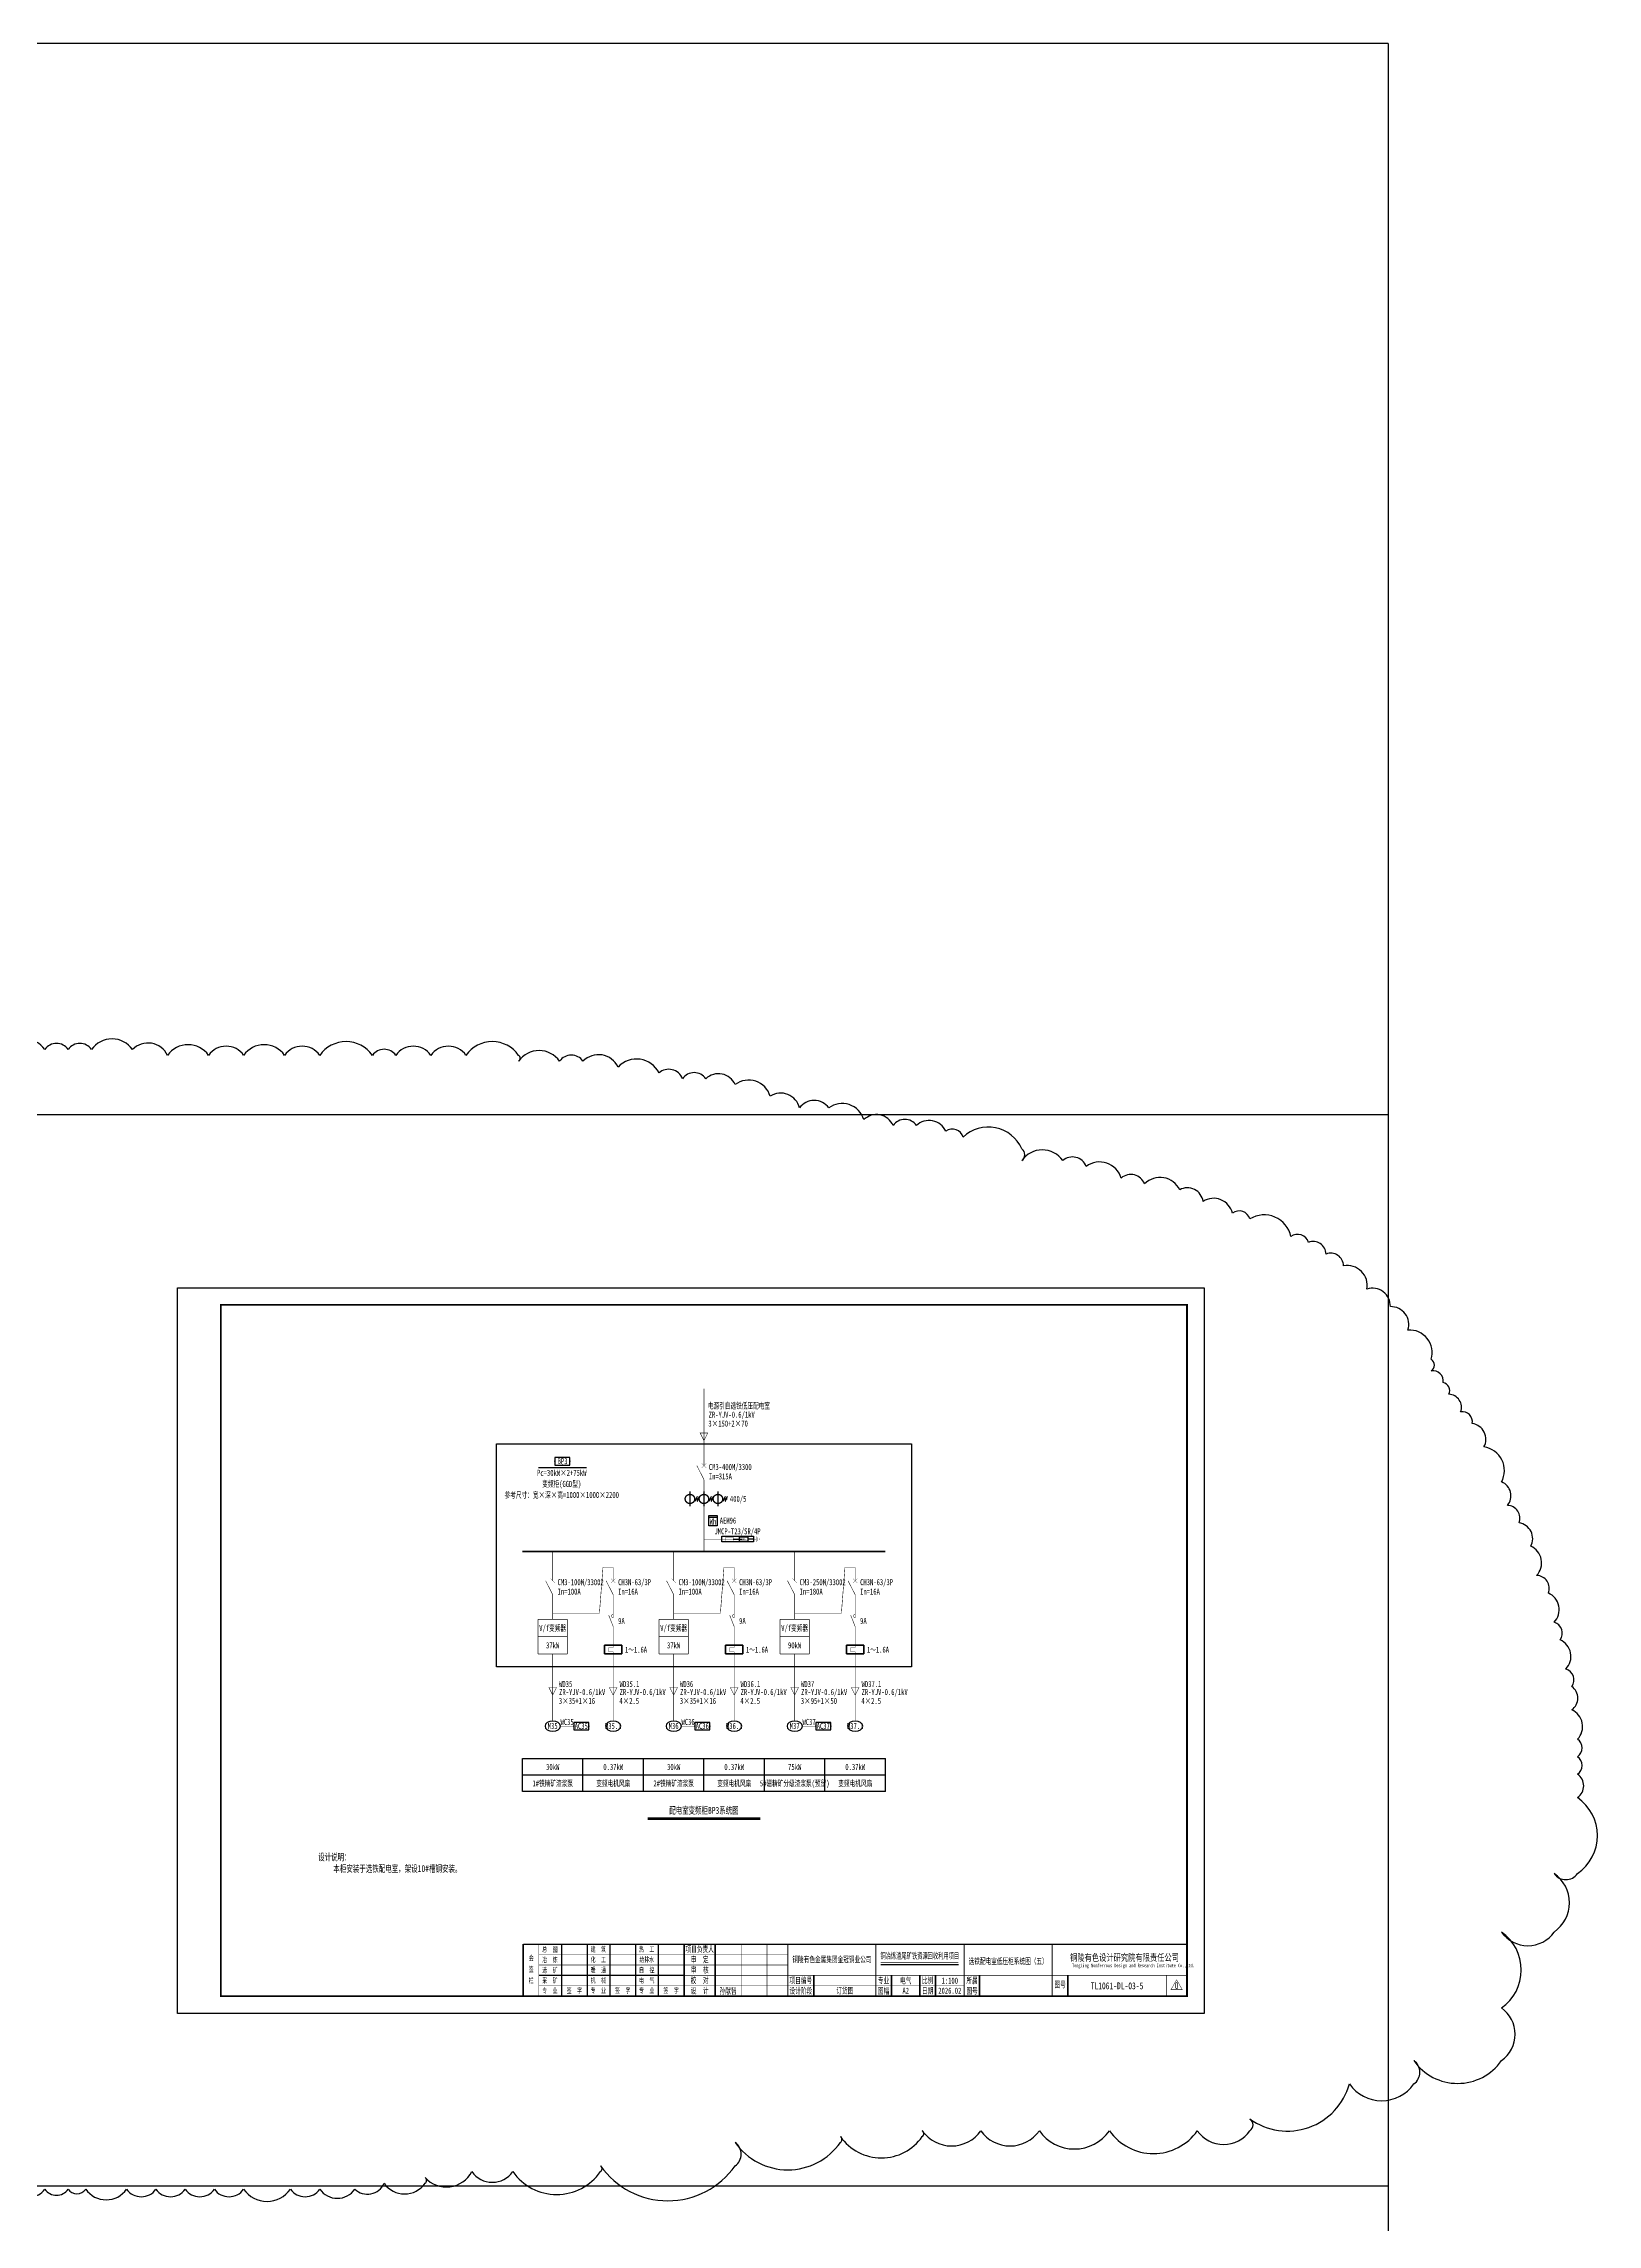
# Model space of a CAD drawing. Header units: millimetres. Extents: x 401220 to 2750366, y -101310 to 943175.
# Drawn here: x 852670 to 942566, y 687810 to 814022 of the extents above; entities that cross this region are included whole.
import ezdxf
from ezdxf.enums import TextEntityAlignment as Align

# ---------------------------------------------------------------- set-up
doc = ezdxf.new("R2010")
doc.units = ezdxf.units.MM
doc.linetypes.add('常规', pattern=[20, 10, 0, 10])
for name, color, linetype in [('BXT', 7, 'Continuous'), ('MX', 3, 'Continuous'), ('TEXT', 4, 'Continuous'), ('动力平面导线层', 3, '常规'), ('图框', 7, 'Continuous'), ('文字', 7, 'Continuous'), ('标注-照明', 7, 'Continuous'), ('照明平面导线层', 3, 'Continuous'), ('照明平面设备层', 1, 'Continuous'), ('电辅助1', 7, 'Continuous')]:
    doc.layers.add(name, color=color, linetype=linetype)
for name, color, linetype, lineweight in [('CAXA0层', 7, 'Continuous', 25), ('ELEMENT', 3, 'Continuous', 30), ('SW', 8, 'Continuous', 20)]:
    doc.layers.add(name, color=color, linetype=linetype, lineweight=lineweight)
doc.styles.add('HZ', font='simsun.ttf', dxfattribs={"width": 0.75})
doc.styles.get("Standard").update_dxf_attribs({"font": 'arial.ttf', "bigfont": 'hzdx.shx'})
doc.styles.add('标准', font='NSimSun.ttf', dxfattribs={"width": 0.667})

# ---------------------------------------------------------------- blocks, each defined once
blk = doc.blocks.new('1107AA')
at = {"color": 3, "linetype": 'Continuous'}
for points, const_width in [([(0, -7.5), (-3.8, 0)], 0.3), ([(1.2, 1.2), (-1.2, -1.2)], 0.1), ([(-1.2, 1.2), (1.2, -1.2)], 0.1)]:
    blk.add_lwpolyline(points, dxfattribs=dict(at, const_width=const_width))
blk = doc.blocks.new('0208D')
at = {"color": 3, "linetype": 'Continuous', "const_width": 0.3}
blk.add_lwpolyline([(0, -7.5), (0, 0)], dxfattribs=at)
blk.add_lwpolyline([(0, -7.5), (2.5, -2.5), (-2.5, -2.5)], close=True, dxfattribs=at)
blk = doc.blocks.new('JJH')
at = {"color": 3, "linetype": '常规', "lineweight": 35}
for p, q in [((-500, -500), (-500, 0)), ((500, 0), (-500, 0)), ((500, -500), (500, 0)), ((-500, -500), (500, -500))]:
    blk.add_line(p, q, dxfattribs=at)
at = {"color": 3, "linetype": '常规', "lineweight": 35, "const_width": 30}
blk.add_lwpolyline([(0, 100), (0, -125), (-250, -125), (-250, -375), (0, -375), (0, -600)], dxfattribs=at)
blk = doc.blocks.new('GGF')
at = {"layer": '照明平面导线层', "color": 3, "linetype": '常规', "lineweight": 25, "ltscale": 2, "const_width": 30}
for points in [[(0, 0), (0, -365)], [(0, -1065), (-261, -402)], [(0, -365), (0, -544)], [(0, -1065), (0, -1429)]]:
    blk.add_lwpolyline(points, dxfattribs=at)
blk.add_lwpolyline([(0, -544, -1.1220072), (0, -365, -1.343832)], format="xyb", dxfattribs=at)
blk = doc.blocks.new('PLA1')
at = {"color": 0, "linetype": 'ByBlock', "lineweight": -2}
for p, q in [((-500, 500), (-500, 0)), ((500, 500), (-500, 500)), ((-500, 0), (500, 0)), ((500, 0), (500, 500))]:
    blk.add_line(p, q, dxfattribs=at)
for p in [(-500, 250), (0, 500), (0, 0), (500, 250)]:
    blk.add_point(p, dxfattribs=at)
blk = doc.blocks.new('KK')
at = {"layer": 'MX', "color": 3, "linetype": '常规', "lineweight": 25}
for p, q in [((-498, -143), (-378, 128)), ((-384, -143), (-264, 128)), ((313, -143), (432, 128)), ((426, -143), (546, 128)), ((1123, -143), (1243, 128)), ((1236, -143), (1356, 128)), ((-540, -8), (-270, -8)), ((270, -8), (540, -8)), ((1080, -8), (1351, -8))]:
    blk.add_line(p, q, dxfattribs=at)
for centre in [(-810, -8), (0, -8), (810, -8)]:
    blk.add_circle(centre, 270, dxfattribs=at)
at = {"layer": '动力平面导线层', "lineweight": -3, "ltscale": 100}
for p, q in [((-810, 417), (-810, -417)), ((0, 417), (0, -417)), ((810, 417), (810, -417))]:
    blk.add_line(p, q, dxfattribs=at)
blk = doc.blocks.new('$element$00000532')
for points in [[(0, 0), (0, -0.28)], [(-0.1, -0.28), (0.1, -0.28), (0.1, -0.72), (-0.1, -0.72), (-0.1, -0.28)], [(0, -1), (0, -0.57)]]:
    blk.add_lwpolyline(points)
for points in [[(-0.03, -0.55), (0.03, -0.55), (0, -0.35), (0.03, -0.55)], [(0.03, -0.55), (0, -0.35), (-0.03, -0.55), (0.03, -0.55)], [(0, -0.37), (-0.03, -0.57), (0.03, -0.57), (0, -0.37)]]:
    blk.add_solid(points)
blk.add_attdef('S', (0, 0), '', height=0.00000667)
blk = doc.blocks.new('HFH')
at = {"color": 3, "linetype": 'Continuous', "const_width": 17.3}
for points in [[(-2085, -50), (-2085, 50)], [(-1999, -105), (-1999, 105)], [(-1917, -158), (-1917, 158)], [(-1653, 0), (-1917, 0)]]:
    blk.add_lwpolyline(points, dxfattribs=at)
at = {"color": 3}
blk.add_lwpolyline([(-1757, 162), (75, 162), (75, -164), (-1757, -164)], close=True, dxfattribs=at)
at = {"color": 3, "const_width": 13.3}
for points in [[(-717, 0), (-52, 0)], [(-621, 90), (-139, 90)], [(-621, -90), (-621, 90)], [(-139, -90), (-139, 90)], [(-621, -90), (-139, -90)]]:
    blk.add_lwpolyline(points, dxfattribs=at)
at = {"layer": 'ELEMENT', "linetype": 'ByBlock', "xscale": -1200, "yscale": 1200, "zscale": 1200, "rotation": 90}
blk.add_blockref('$element$00000532', (-1791, 0), dxfattribs=at)
blk = doc.blocks.new('3')
at = {"layer": 'TEXT', "color": 7, "lineweight": 25, "style": 'HZ', "width": 0.75}
for s, height, p in [('铜陵有色设计研究院有限责任公司', 400, (221501, 249018)), ('Tongling Nonferrous Design and Research Institute Co.,Ltd.', 200, (221613, 248659))]:
    blk.add_text(s, height=height, dxfattribs=at).set_placement(p)
blk = doc.blocks.new('铜陵有色图签02')
at = {"layer": '图框', "linetype": 'Continuous', "lineweight": 50}
for p, q in [((-38401, 3003), (-38401, 1)), ((-29100, 3001), (-29100, 0))]:
    blk.add_line(p, q, dxfattribs=at)
at = {"layer": '图框', "color": 7, "linetype": 'Continuous', "lineweight": 25}
for p, q in [((-36201, 3010), (-36201, 9)), ((-34701, 3010), (-34701, 9)), ((-33401, 3017), (-33401, 16)), ((-31901, 3017), (-31901, 16)), ((-30601, 3017), (-30601, 16)), ((-29100, 1201), (-37501, 1201))]:
    blk.add_line(p, q, dxfattribs=at)
at = {"layer": '图框', "color": 7, "linetype": 'Continuous', "lineweight": 35}
for p, q in [((-27300, 3001), (-27300, 1)), ((-21600, 1197), (-21600, -3)), ((-17100, 1200), (-17100, 0)), ((-15450, 0), (-15450, 1200)), ((-14550, 1200), (-14550, 0)), ((-12000, 1201), (-12000, 1)), ((-6900, 1202), (-6900, 2))]:
    blk.add_line(p, q, dxfattribs=at)
at = {"layer": '图框', "lineweight": 25}
blk.add_line((-17723, 1830), (-13223, 1830), dxfattribs=at)
at = {"layer": '图框', "lineweight": 70, "const_width": 70}
blk.add_lwpolyline([(-17980, 3001), (0, 3001), (-38401, 3001)], dxfattribs=at)
at = {"layer": '图框', "color": 7, "linetype": 'Continuous', "lineweight": 25, "const_width": 25}
for points in [[(-37501, 3000), (-37501, 0)], [(-25800, 3001), (-25800, 1)], [(-24300, 3001), (-24300, 1)], [(-23100, 2401), (-37501, 2401)], [(-23100, 1801), (-37501, 1801)], [(-12900, 600), (-18000, 600), (-37501, 600)], [(-23100, 1201), (-29100, 1201)], [(-602, 943), (-932, 371), (-272, 371), (-602, 943)]]:
    blk.add_lwpolyline(points, dxfattribs=at)
at = {"layer": '图框', "linetype": 'Continuous', "lineweight": 50, "const_width": 50}
for points in [[(-23100, 3001), (-23100, 1)], [(-18000, 3000), (-18000, 0)]]:
    blk.add_lwpolyline(points, dxfattribs=at)
at = {"layer": '图框', "lineweight": 50, "const_width": 50}
for points in [[(-12900, 3001), (-12900, 1)], [(-7800, 3001), (-7800, 1)], [(0, 3000), (0, 0)], [(-23100, 1200), (0, 1200)]]:
    blk.add_lwpolyline(points, dxfattribs=at)
at = {"layer": '图框', "lineweight": 25, "const_width": 35}
blk.add_lwpolyline([(-17723, 1930), (-13223, 1930)], dxfattribs=at)
at = {"layer": '图框', "linetype": 'Continuous', "lineweight": 70, "const_width": 70}
blk.add_lwpolyline([(-38401, 1), (0, 0)], dxfattribs=at)
at = {"layer": '图框', "color": 7, "linetype": 'Continuous', "lineweight": 35, "const_width": 25}
blk.add_lwpolyline([(-1200, 1201), (-1200, 0)], dxfattribs=at)
at = {"layer": '图框', "lineweight": 25}
blk.add_blockref('3', (-228268, -246986), dxfattribs=at)
at = {"layer": 'TEXT', "color": 7, "lineweight": 25, "style": '标准', "width": 0.667}
for s, height, p in [('总  图', 300, (-36862, 2555)), ('建  筑', 300, (-34062, 2562)), ('热  工', 300, (-31262, 2562)), ('项目负责人', 350, (-28197, 2541)), ('签', 300, (-37942, 1404)), ('会', 300, (-37942, 2054)), ('冶  炼', 300, (-36862, 1955)), ('选  矿', 300, (-36862, 1355)), ('化  工', 300, (-34062, 1962)), ('暖  通', 300, (-34062, 1362)), ('给排水', 300, (-31262, 1962)), ('自  控', 300, (-31262, 1362)), ('审  定', 350, (-28197, 1941)), ('审  核', 350, (-28197, 1341)), ('栏', 300, (-37942, 754)), ('采  矿', 300, (-36862, 754)), ('专  业', 300, (-36862, 170)), ('签  字', 300, (-35449, 170)), ('机  械', 300, (-34062, 761)), ('专  业', 300, (-34062, 177)), ('签  字', 300, (-32649, 177)), ('专  业', 300, (-31262, 177)), ('电  气', 300, (-31262, 761)), ('签  字', 300, (-29849, 177)), ('校  对', 350, (-28197, 741)), ('设  计', 350, (-28197, 139)), ('项目编号', 350, (-22343, 730)), ('设计阶段', 350, (-22343, 130)), ('专业', 350, (-17559, 730)), ('图幅', 350, (-17559, 130)), ('比例', 350, (-15009, 730)), ('日期', 350, (-15009, 130)), ('所属', 350, (-12438, 730)), ('图号', 350, (-12438, 130)), ('图号', 350, (-7339, 495))]:
    blk.add_text(s, height=height, dxfattribs=at).set_placement(p, align=Align.CENTER)

msp = doc.modelspace()

# ---------------------------------------------------------------- linework, layer by layer
at = {"color": 3}
for p, q in [((930455.53865, 814021.73148), (401219.70842, 814021.73148)), ((930455.53865, 814021.73148), (930455.53865, 566021.73148)), ((930455.53865, 752021.73148), (401219.70842, 752021.73148)), ((930455.53865, 690021.73148), (401219.70842, 690021.73148))]:
    msp.add_line(p, q, dxfattribs=at)
at = {"color": 1}
msp.add_lwpolyline([(851041.54739, 689847.42054, 0.52056705), (852734.04867, 689847.42054, 0.52056705), (854088.05251, 689847.42054, 0.52056705), (855103.54951, 689847.42054, 0.52056705), (857473.05035, 689847.42054, 0.52056705), (859165.55162, 689847.42054, 0.52056705), (860858.05289, 689847.42054, 0.52056705), (862550.55417, 689847.42054, 0.52056705), (864243.05544, 689847.42054, 0.52056705), (866951.05371, 689847.42054, 0.52056705), (868643.55498, 689847.42054, 0.52056705), (870674.55369, 689847.42054, 0.52056705), (872367.05496, 690185.67152, 0.52056705), (874736.5558, 690185.67152, 0.52056705), (874736.5558, 690523.92048, 0.52056705), (877444.55878, 690862.16945, 0.52056705), (879814.05962, 690862.16945, 0.52056705), (884891.55873, 690862.16945, 0.52056705), (884891.55873, 691200.42043, 0.52056705), (892677.06082, 691200.42043, 0.52056705), (892677.06082, 692553.42032, 0.52056705), (898770.06164, 692553.42032, 0.52056705), (898770.06164, 692891.66929, 0.52056705), (903509.06332, 692891.66929, 0.52056705), (903509.06332, 693229.92027, 0.52056705), (906894.06587, 693229.92027, 0.52056705), (910279.06841, 693229.92027, 0.52056705), (914341.06582, 693229.92027, 0.52056705), (919418.56964, 693229.92027, 0.52056705), (922465.07004, 693229.92027, 0.52056705), (922465.07004, 693906.4182, 0.52056705), (928219.57343, 695935.91804, 0.52056705), (931943.07341, 695935.91804, 0.52056705), (931943.07341, 697288.91794, 0.52056705), (937020.57252, 697288.91794, 0.52056705), (937020.57252, 700333.16669, 0.52056705), (937020.57252, 704730.41533, 0.52056705), (940067.07292, 704730.41533, 0.52056705), (940067.07292, 708112.91305, 0.52056705), (941421.07677, 708112.91305, 0.52056705), (941421.07677, 712510.1617, 0.52056705), (941421.07677, 713863.16159, 0.52056705), (941421.07677, 714877.9105, 0.52056705), (941421.07677, 715892.65942, 0.52056705), (941082.57463, 717583.91029, 0.52056705), (941082.57463, 718936.90817, 0.52056705), (940744.0772, 719951.6591, 0.52056705), (940405.57506, 721642.90796, 0.52056705), (940067.07292, 722657.65687, 0.52056705), (939728.5755, 724348.90573, 0.52056705), (939051.57593, 725363.65665, 0.52056705), (938713.07379, 727054.90551, 0.52056705), (938036.07422, 728407.90541, 0.52056705), (937359.07466, 729422.65432, 0.52056705), (937020.57252, 730775.65421, 0.52056705), (936005.07552, 732805.15405, 0.52056705), (935328.07596, 734158.15193, 0.52056705), (934651.07168, 734834.65188, 0.52056705), (933974.07211, 735849.4028, 0.52056705), (933635.57468, 736525.90275, 0.52056705), (932958.57511, 737202.40069, 0.52056705), (932958.57511, 737878.90063, 0.52056705), (931604.57127, 739570.1515, 0.52056705), (930589.07427, 740923.14939, 0.52056705), (929235.07043, 741937.90031, 0.52056705), (927881.07129, 743290.89819, 0.52056705), (926865.56959, 743967.39814, 0.52056705), (925850.07259, 744643.89808, 0.52056705), (924834.57089, 744982.14906, 0.52056705), (922465.07004, 745996.89798, 0.52056705), (921449.56834, 746335.14694, 0.52056705), (919757.06706, 747011.64689, 0.52056705), (918403.06793, 747688.14684, 0.52056705), (916372.06923, 748026.39782, 0.52056705), (915018.07009, 748364.64678, 0.52056705), (912987.06668, 749041.14673, 0.52056705), (911633.06755, 749379.3957, 0.52056705), (909263.56671, 749379.3957, 0.52056705), (909263.56671, 750055.89564, 0.52056705), (905878.56416, 750732.39559, 0.52056705), (904863.06716, 751070.64657, 0.52056705), (903170.56589, 751408.89554, 0.52056705), (901816.56204, 751408.89554, 0.52056705), (900124.06548, 751747.14651, 0.52056705), (898093.06207, 752423.64445, 0.52056705), (896400.56079, 752423.64445, 0.52056705), (894708.06423, 753100.1444, 0.52056705), (892677.06082, 753776.64434, 0.52056705), (890984.55955, 754114.89532, 0.52056705), (889630.56041, 754114.89532, 0.52056705), (888276.56128, 754453.14429, 0.52056705), (885907.06044, 754791.39527, 0.52056705), (883876.05702, 755129.64423, 0.52056705), (882522.05789, 755129.64423, 0.52056705), (880152.55705, 755129.64423, 0.52056705), (880152.55705, 755467.8932, 0.52056705), (877106.05664, 755467.8932, 0.52056705), (875075.05794, 755467.8932, 0.52056705), (873044.05453, 755467.8932, 0.52056705), (871690.05539, 755467.8932, 0.52056705), (868643.55498, 755467.8932, 0.52056705), (866612.55628, 755467.8932, 0.52056705), (864243.05544, 755467.8932, 0.52056705), (862212.05203, 755467.8932, 0.52056705), (859842.55119, 755467.8932, 0.52056705), (857811.55249, 755806.14418, 0.52056705), (855442.05165, 755806.14418, 0.52056705), (854088.05251, 755806.14418, 0.52056705), (852734.04867, 755806.14418, 0.52056705), (850364.54782, 755806.14418, 0.52056705)], format="xyb", dxfattribs=at)
at = {"color": 3, "const_width": 13.30256}
msp.add_lwpolyline([(892028.70027, 727468.65949), (890874.19524, 727468.65949)], dxfattribs=at)
at = {"color": 3, "linetype": 'ByBlock', "lineweight": 35, "const_width": 30}
for points in [[(885624.48344, 721425.16957), (885624.48344, 721200.16957)], [(885624.48344, 720820.75202), (885624.48344, 720825.16957)], [(892624.48344, 721425.16957), (892624.48344, 721200.16957)], [(892624.48344, 720820.75202), (892624.48344, 720825.16957)], [(899624.48344, 721425.16957), (899624.48344, 721200.16957)], [(899624.48344, 720820.75202), (899624.48344, 720825.16957)]]:
    msp.add_lwpolyline(points, dxfattribs=at)
at = {"layer": 'CAXA0层', "color": 0, "linetype": 'Continuous', "lineweight": 30}
msp.add_line((881296.24892, 731618.1486), (884079.96015, 731618.1486), dxfattribs=at)
at = {"layer": 'CAXA0层', "color": 2, "linetype": 'Continuous', "lineweight": 40}
msp.add_line((887621.09676, 711315.55007), (894127.38734, 711315.55007), dxfattribs=at)
at = {"layer": 'CAXA0层', "color": 2, "linetype": 'Continuous', "lineweight": 0}
msp.add_line((887621.09676, 711250.06714), (894127.38734, 711250.06714), dxfattribs=at)
at = {"layer": '动力平面导线层', "color": 4, "linetype": 'ByBlock'}
for p, q in [((878874.20925, 732984.17944), (902874.16174, 732984.17944)), ((878874.20925, 720075.42415), (878874.20925, 732984.17944)), ((902874.16174, 732984.17944), (902874.16174, 720075.42415)), ((902874.16174, 720075.42415), (878874.20925, 720075.42415))]:
    msp.add_line(p, q, dxfattribs=at)
at = {"layer": '动力平面导线层', "color": 0, "linetype": 'ByBlock'}
for p, q in [((880374.19524, 714768.78721), (901374.19524, 714768.78721)), ((880374.19524, 712868.78721), (880374.19524, 714768.78721)), ((883874.19524, 712868.78721), (883874.19524, 714768.78721)), ((887374.19524, 712868.78721), (887374.19524, 714768.78721)), ((890874.19524, 712868.78721), (890874.19524, 714768.78721)), ((894374.19524, 712868.78721), (894374.19524, 714768.78721)), ((897874.19524, 712868.78721), (897874.19524, 714768.78721)), ((901374.19524, 712868.78721), (901374.19524, 714768.78721)), ((880374.19524, 713818.78721), (901374.19524, 713818.78721)), ((901374.19524, 712868.78721), (880374.19524, 712868.78721))]:
    msp.add_line(p, q, dxfattribs=at)
at = {"layer": '动力平面导线层', "color": 3, "linetype": '常规', "lineweight": 20, "ltscale": 2, "const_width": 84}
msp.add_lwpolyline([(901374.19524, 726752.87218), (880374.19524, 726752.86231)], dxfattribs=at)
at = {"layer": '图框', "linetype": 'Continuous', "lineweight": 100, "const_width": 100}
msp.add_lwpolyline([(862924.24205, 701021.73148), (918824.24205, 701021.73148), (918824.24205, 741021.73148), (862924.24205, 741021.73148)], close=True, dxfattribs=at)
at = {"layer": '文字', "color": 3, "linetype": 'Continuous', "lineweight": 25, "const_width": 30}
for points in [[(890874.19524, 730914.02109), (890874.19524, 726752.8656)], [(882124.41779, 725058.18731), (882124.41779, 726752.87032)], [(889124.41779, 725058.18731), (889124.41779, 726752.87032)], [(896124.41779, 725058.18731), (896124.41779, 726752.87032)]]:
    msp.add_lwpolyline(points, dxfattribs=at)
at = {"layer": '文字', "color": 3, "linetype": 'ByBlock', "lineweight": 25, "const_width": 30}
for points in [[(884827.37138, 723180.83502), (885030.39563, 725828.70235)], [(885030.39563, 725828.70235), (885624.45273, 725828.70225)], [(885624.45126, 725058.21985), (885624.45126, 725828.70225)], [(885624.45273, 725058.21733), (885624.45273, 725828.70225)], [(891827.37138, 723180.83502), (892030.39563, 725828.70235)], [(892030.39563, 725828.70235), (892624.45273, 725828.70225)], [(892624.45126, 725058.21985), (892624.45126, 725828.70225)], [(892624.45273, 725058.21733), (892624.45273, 725828.70225)], [(898827.37138, 723180.83502), (899030.39563, 725828.70235)], [(899030.39563, 725828.70235), (899624.45273, 725828.70225)], [(899624.45126, 725058.21985), (899624.45126, 725828.70225)], [(899624.45273, 725058.21733), (899624.45273, 725828.70225)], [(882124.48492, 724247.83276), (882124.48492, 722825.16957)], [(882124.48492, 723180.83536), (884827.37137, 723180.83494)], [(885624.45273, 724247.81694), (885624.48344, 723471.58366)], [(889124.48492, 724247.83276), (889124.48492, 722825.16957)], [(889124.48492, 723180.83536), (891827.37137, 723180.83494)], [(892624.45273, 724247.81694), (892624.48344, 723471.58366)], [(896124.48492, 724247.83276), (896124.48492, 722825.16957)], [(896124.48492, 723180.83536), (898827.37137, 723180.83494)], [(899624.45273, 724247.81694), (899624.48344, 723471.58366)], [(885624.48344, 722042.4109), (885624.48344, 721425.16957)], [(892624.48344, 722042.4109), (892624.48344, 721425.16957)], [(899624.48344, 722042.4109), (899624.48344, 721425.16957)], [(882124.48492, 720825.16957), (882124.48492, 716938.58851)], [(885624.48344, 720725.16957), (885624.48344, 716938.58995)], [(889124.48492, 720825.16957), (889124.48492, 716938.58851)], [(892624.48344, 720725.16957), (892624.48344, 716938.58995)], [(896124.48492, 720825.16957), (896124.48492, 716938.58851)], [(899624.48344, 720725.16957), (899624.48344, 716938.58995)], [(882569.43388, 716642.67799), (883345.66715, 716642.70869)], [(889569.43388, 716642.67799), (890345.66715, 716642.70869)], [(896569.43388, 716642.67799), (897345.66715, 716642.70869)]]:
    msp.add_lwpolyline(points, dxfattribs=at)
at = {"layer": '标注-照明', "color": 1, "linetype": 'ByBlock', "lineweight": 30, "ltscale": 100, "extrusion": (0, 0, -1)}
for centre in [(882124.48492, 716642.67799), (885624.48344, 716642.67799), (889124.48492, 716642.67799), (892624.48344, 716642.67799), (896124.48492, 716642.67799), (899624.48344, 716642.67799)]:
    msp.add_ellipse(centre, major_axis=(444.94896, 0), ratio=0.665043753, dxfattribs=at)
at = {"layer": '照明平面导线层', "color": 4, "linetype": 'ByBlock', "lineweight": 25, "ltscale": 2, "const_width": 30}
for points in [[(881274.48492, 722825.16957), (881274.48492, 720825.16957)], [(881274.48492, 722825.16957), (882974.48492, 722825.16957)], [(882974.48492, 722825.16957), (882974.48492, 720825.16957)], [(888274.48492, 722825.16957), (888274.48492, 720825.16957)], [(888274.48492, 722825.16957), (889974.48492, 722825.16957)], [(889974.48492, 722825.16957), (889974.48492, 720825.16957)], [(895274.48492, 722825.16957), (895274.48492, 720825.16957)], [(895274.48492, 722825.16957), (896974.48492, 722825.16957)], [(896974.48492, 722825.16957), (896974.48492, 720825.16957)], [(881274.48492, 721825.16957), (882974.48492, 721825.16957)], [(881274.48492, 720825.16957), (882974.48492, 720825.16957)], [(888274.48492, 721825.16957), (889974.48492, 721825.16957)], [(888274.48492, 720825.16957), (889974.48492, 720825.16957)], [(895274.48492, 721825.16957), (896974.48492, 721825.16957)], [(895274.48492, 720825.16957), (896974.48492, 720825.16957)]]:
    msp.add_lwpolyline(points, dxfattribs=at)
at = {"layer": '照明平面设备层', "color": 0, "lineweight": -3, "ltscale": 100}
msp.add_lwpolyline([(860424.24205, 742021.73148), (919824.24205, 742021.73148), (919824.24205, 700021.73148), (860424.24205, 700021.73148)], close=True, dxfattribs=at)
at = {"layer": '照明平面设备层', "color": 130, "lineweight": -3, "const_width": 30}
msp.add_lwpolyline([(890874.19524, 731724.39116), (890874.24205, 736174.62508)], dxfattribs=at)
at = {"layer": '电辅助1', "color": 2, "linetype": 'ByBlock', "lineweight": 25}
for p, q in [((891163.29168, 728246.52276), (891163.29168, 728827.96183)), ((891163.29168, 728827.96183), (891647.82424, 728827.96183)), ((891163.29168, 728731.05531), (891647.82424, 728731.05531)), ((891647.82424, 728246.52276), (891163.29168, 728246.52276)), ((891647.82424, 728827.96183), (891647.82424, 728246.52276))]:
    msp.add_line(p, q, dxfattribs=at)

# ---------------------------------------------------------------- block references
at = {"rotation": 180}
msp.add_blockref('HFH', (891976.72151, 727468.65949), dxfattribs=at)
at = {"layer": 'BXT', "xscale": 87.66224999725819, "yscale": 87.66224999725819, "zscale": 87.66224999725819}
msp.add_blockref('0208D', (890874.24205, 733830.75164), dxfattribs=at)
at = {"layer": 'BXT', "linetype": 'ByBlock', "xscale": 87.66225000098348, "yscale": 87.66225000098348, "zscale": 87.66225000098348}
for p in [(882124.48492, 719099.29881), (885624.48344, 719099.30025), (889124.48492, 719099.29881), (892624.48344, 719099.30025), (896124.48492, 719099.29881), (899624.48344, 719099.30025)]:
    msp.add_blockref('0208D', p, dxfattribs=at)
at = {"layer": '动力平面导线层', "color": 0, "lineweight": -3}
msp.add_blockref('KK', (890874.19524, 729801.76108), dxfattribs=at)
at = {"layer": '动力平面导线层', "linetype": 'ByBlock'}
for name, p in [('GGF', (885624.48344, 723471.58366)), ('GGF', (892624.48344, 723471.58366)), ('GGF', (899624.48344, 723471.58366)), ('JJH', (885624.48344, 721325.16957)), ('JJH', (892624.48344, 721325.16957)), ('JJH', (899624.48344, 721325.16957))]:
    msp.add_blockref(name, p, dxfattribs=at)
at = {"layer": '图框', "lineweight": 25}
msp.add_blockref('铜陵有色图签02', (918824.24205, 701021.73148), dxfattribs=at)
at = {"layer": '文字', "color": 3, "linetype": 'Continuous', "lineweight": 25, "xscale": 108.0493425019085, "yscale": 108.0493425019085, "zscale": 108.0493425019085}
msp.add_blockref('1107AA', (890874.19524, 731724.39116), dxfattribs=at)
at = {"layer": '文字', "color": 3, "linetype": 'ByBlock', "lineweight": 25, "xscale": 108.0493425019085, "yscale": 108.0493425019085, "zscale": 108.0493425019085}
for p in [(882124.45421, 725058.18731), (885624.45273, 725058.18701), (889124.45421, 725058.18731), (892624.45273, 725058.18701), (896124.45421, 725058.18731), (899624.45273, 725058.18701)]:
    msp.add_blockref('1107AA', p, dxfattribs=at)
at = {"layer": '照明平面设备层', "color": 6, "lineweight": 30, "xscale": 0.8640000000596046, "yscale": 0.8640000000596046, "zscale": 0.8640000000596046}
msp.add_blockref('PLA1', (882688.10453, 731755.68993), dxfattribs=at)
at = {"layer": '照明平面设备层', "color": 1, "linetype": 'ByBlock', "lineweight": 30, "xscale": 0.8640000000596046, "yscale": 0.8640000000596046, "zscale": 0.8640000000596046}
for p in [(883777.66715, 716426.70869), (890777.66715, 716426.70869), (897777.66715, 716426.70869)]:
    msp.add_blockref('PLA1', p, dxfattribs=at)

# ---------------------------------------------------------------- texts
at = {"layer": 'SW', "color": 7, "linetype": 'Continuous', "lineweight": 25, "style": '标准', "width": 0.667}
for s, p in [('电源引自选铁低压配电室', (891101.63845, 735013.81673)), ('ZR-YJV-0.6/1kV', (891145.55586, 734500.05428)), ('400/5', (892376.98597, 729628.13675))]:
    msp.add_text(s, height=350, dxfattribs=at).set_placement(p)
at = {"layer": 'SW', "color": 0, "linetype": 'Continuous', "lineweight": 25, "style": '标准', "width": 0.667}
msp.add_text('3×150+2×70', height=350, dxfattribs=at).set_placement((891129.3332, 733986.29183))
at = {"layer": 'SW', "color": 7, "linetype": 'Continuous', "lineweight": 25, "style": '标准', "width": 0.667}
for s, p in [('BP3', (882696.72039, 731810.88978)), ('Pc=30kW×2+75kW', (882648.3826, 731131.16263)), ('变频柜(GGD型)', (882648.3826, 730491.15608)), ('参考尺寸：宽×深×高=1000×1000×2200', (882648.3826, 729851.14952)), ('JMCP-T23/SR/4P', (892818.1605, 727746.14172)), ('30kW', (882124.19524, 714108.74805)), ('0.37kW', (885624.19524, 714108.74805)), ('30kW', (889124.19524, 714108.74805)), ('0.37kW', (892624.19524, 714108.74805)), ('75kW', (896124.19524, 714108.74805)), ('0.37kW', (899624.19524, 714108.74805)), ('孙献智', (892275.97945, 701142.24981))]:
    msp.add_text(s, height=350, dxfattribs=at).set_placement(p, align=Align.CENTER)
at = {"layer": 'SW', "color": 7, "linetype": 'ByBlock', "lineweight": 25, "style": '标准', "width": 0.667}
for s, p in [('CM3-400M/3300', (891159.01927, 731469.40384)), ('In=315A', (891159.01927, 730925.13723)), ('In=100A', (882409.27824, 724258.93338)), ('CH3N-63/3P', (885909.27383, 724803.20774)), ('In=16A', (885909.24165, 724258.92561)), ('In=100A', (889409.27824, 724258.93338)), ('CH3N-63/3P', (892909.27383, 724803.20774)), ('In=16A', (892909.24165, 724258.92561)), ('In=180A', (896409.27824, 724258.93338)), ('CH3N-63/3P', (899909.27383, 724803.20774)), ('In=16A', (899909.24165, 724258.92561)), ('9A', (885909.27233, 722558.26258)), ('9A', (892909.27233, 722558.26258)), ('9A', (899909.27233, 722558.26258)), ('1～1.6A', (886303.36624, 720895.16346)), ('1～1.6A', (893303.36624, 720895.16346)), ('1～1.6A', (900303.36624, 720895.16346))]:
    msp.add_text(s, height=350, dxfattribs=at).set_placement(p)
at = {"layer": 'SW', "color": 2, "linetype": 'Continuous', "lineweight": 25, "style": '标准', "width": 0.667}
msp.add_text('AEM96', height=350, dxfattribs=at).set_placement((891787.82272, 728370.37307))
at = {"layer": 'SW', "color": 0, "linetype": 'ByBlock', "lineweight": 25, "style": '标准', "width": 0.667}
for s, p in [('CM3-100M/33002', (882409.27824, 724803.19998)), ('CM3-100M/33002', (889409.27824, 724803.19998)), ('CM3-250M/33002', (896409.27824, 724803.19998))]:
    msp.add_text(s, height=350, dxfattribs=at).set_placement(p)
for s, p in [('M35', (882124.48492, 716483.70668)), ('M35.1', (885624.48344, 716483.70668)), ('M36', (889124.48492, 716483.70668)), ('M36.1', (892624.48344, 716483.70668)), ('M37', (896124.48492, 716483.70668)), ('M37.1', (899624.48344, 716483.70668))]:
    msp.add_text(s, height=350, dxfattribs=at).set_placement(p, align=Align.CENTER)
at = {"layer": 'SW', "color": 7, "linetype": 'ByBlock', "lineweight": 25, "style": '标准', "width": 0.667}
for s, p in [('AC35', (883777.66715, 716481.90854)), ('AC36', (890777.66715, 716481.90854)), ('AC37', (897777.66715, 716481.90854))]:
    msp.add_text(s, height=350, dxfattribs=at).set_placement(p, align=Align.CENTER)
at = {"layer": 'SW', "color": 0, "linetype": 'Continuous', "lineweight": 25, "style": '标准', "width": 0.667}
for s, p in [('1#铁精矿渣浆泵', (882124.19229, 713158.79095)), ('变频电机风扇', (885624.19229, 713158.79095)), ('2#铁精矿渣浆泵', (889124.19229, 713158.79095)), ('变频电机风扇', (892624.19229, 713158.79095)), ('5#磁精矿分级渣浆泵(预留)', (896124.19229, 713158.79095)), ('变频电机风扇', (899624.19229, 713158.79095))]:
    msp.add_text(s, height=350, dxfattribs=at).set_placement(p, align=Align.CENTER)
at = {"layer": 'SW', "color": 2, "linetype": 'Continuous', "lineweight": 25, "style": '标准', "width": 0.667}
msp.add_text('配电室变频柜BP3系统图', height=400, dxfattribs=at).set_placement((890874.24205, 711570.5641), align=Align.CENTER)
at = {"layer": 'SW', "color": 4, "linetype": 'Continuous', "lineweight": 25, "style": '标准'}
for s, height, width, p in [('铜陵有色金属集团金冠铜业公司', 350, 0.667, (898278.09521, 702968.00688)), ('铜冶炼渣尾矿铁资源回收利用项目', 350, 0.62, (903361.76567, 703179.55327)), ('选铁配电室低压柜系统图（五）', 350, 0.667, (908475.15346, 702867.2304)), ('电气', 350, 0.667, (902548.41855, 701739.99748)), ('1:100', 350, 0.667, (905098.41855, 701739.99748)), ('TL1061-DL-03-5', 400, 0.667, (914773.55645, 701416.78801)), ('0', 400, 0.667, (918222.01453, 701428.27783)), ('A2', 350, 0.667, (902548.41855, 701160.29543)), ('2026.02', 350, 0.667, (905098.41855, 701160.29543))]:
    msp.add_text(s, height=height, dxfattribs=dict(at, width=width)).set_placement(p, align=Align.CENTER)
at = {"layer": 'SW', "color": 1, "linetype": 'Continuous', "lineweight": 25, "style": '标准', "width": 0.667}
msp.add_text('订货图', height=350, dxfattribs=at).set_placement((899023.66577, 701160.29543), align=Align.CENTER)
at = {"layer": 'SW', "color": 7, "linetype": 'Continuous', "lineweight": 25, "insert": (868557.72891, 709266.64023), "char_height": 400, "width": 26966.3418766, "attachment_point": 1, "style": '标准'}
msp.add_mtext('设计说明：\\P{\\fSimSun|b0|i0|c134|p2;\\W0.67;    本柜安装于选铁配电室，架设10#槽钢安装。}', dxfattribs=at)
at = {"layer": '电辅助1', "color": 2, "linetype": 'ByBlock', "lineweight": 25, "style": '标准', "width": 0.667}
msp.add_text('Wh', height=350, dxfattribs=at).set_placement((891209.37679, 728312.01126))
at = {"layer": '电辅助1', "color": 7, "linetype": 'ByBlock', "lineweight": 25, "style": '标准', "width": 0.667}
for s, p in [('V/f变频器', (882119.45883, 722150.74117)), ('V/f变频器', (889119.45883, 722150.74117)), ('V/f变频器', (896119.45883, 722150.74117)), ('37kW', (882119.45883, 721147.54289)), ('37kW', (889119.45883, 721147.54289)), ('90kW', (896119.45883, 721147.54289)), ('WC35', (882957.55052, 716715.25729)), ('WC36', (889957.55052, 716715.25729)), ('WC37', (896957.55052, 716715.25729))]:
    msp.add_text(s, height=350, dxfattribs=at).set_placement(p, align=Align.CENTER)
at = {"layer": '电辅助1', "color": 0, "linetype": 'ByBlock', "lineweight": 25, "style": '标准', "width": 0.667}
for s, p in [('3×35+1×16', (882478.55951, 717931.06101)), ('4×2.5', (885978.55803, 717931.06101)), ('3×35+1×16', (889478.55951, 717931.06101)), ('4×2.5', (892978.55803, 717931.06101)), ('3×95+1×50', (896478.55951, 717931.06101)), ('4×2.5', (899978.55803, 717931.06101))]:
    msp.add_text(s, height=350, dxfattribs=at).set_placement(p)
at = {"layer": '电辅助1', "color": 7, "linetype": 'ByBlock', "lineweight": 25, "style": '标准', "width": 0.667}
for s, p in [('WD35', (882494.90413, 718906.664)), ('ZR-YJV-0.6/1kV', (882494.78216, 718444.82346)), ('WD35.1', (885994.90266, 718906.664)), ('ZR-YJV-0.6/1kV', (885994.78069, 718444.82346)), ('WD36', (889494.90413, 718906.664)), ('ZR-YJV-0.6/1kV', (889494.78216, 718444.82346)), ('WD36.1', (892994.90266, 718906.664)), ('ZR-YJV-0.6/1kV', (892994.78069, 718444.82346)), ('WD37', (896494.90413, 718906.664)), ('ZR-YJV-0.6/1kV', (896494.78216, 718444.82346)), ('WD37.1', (899994.90266, 718906.664)), ('ZR-YJV-0.6/1kV', (899994.78069, 718444.82346))]:
    msp.add_text(s, height=350, dxfattribs=at).set_placement(p)

doc.saveas('drawing.dxf')
